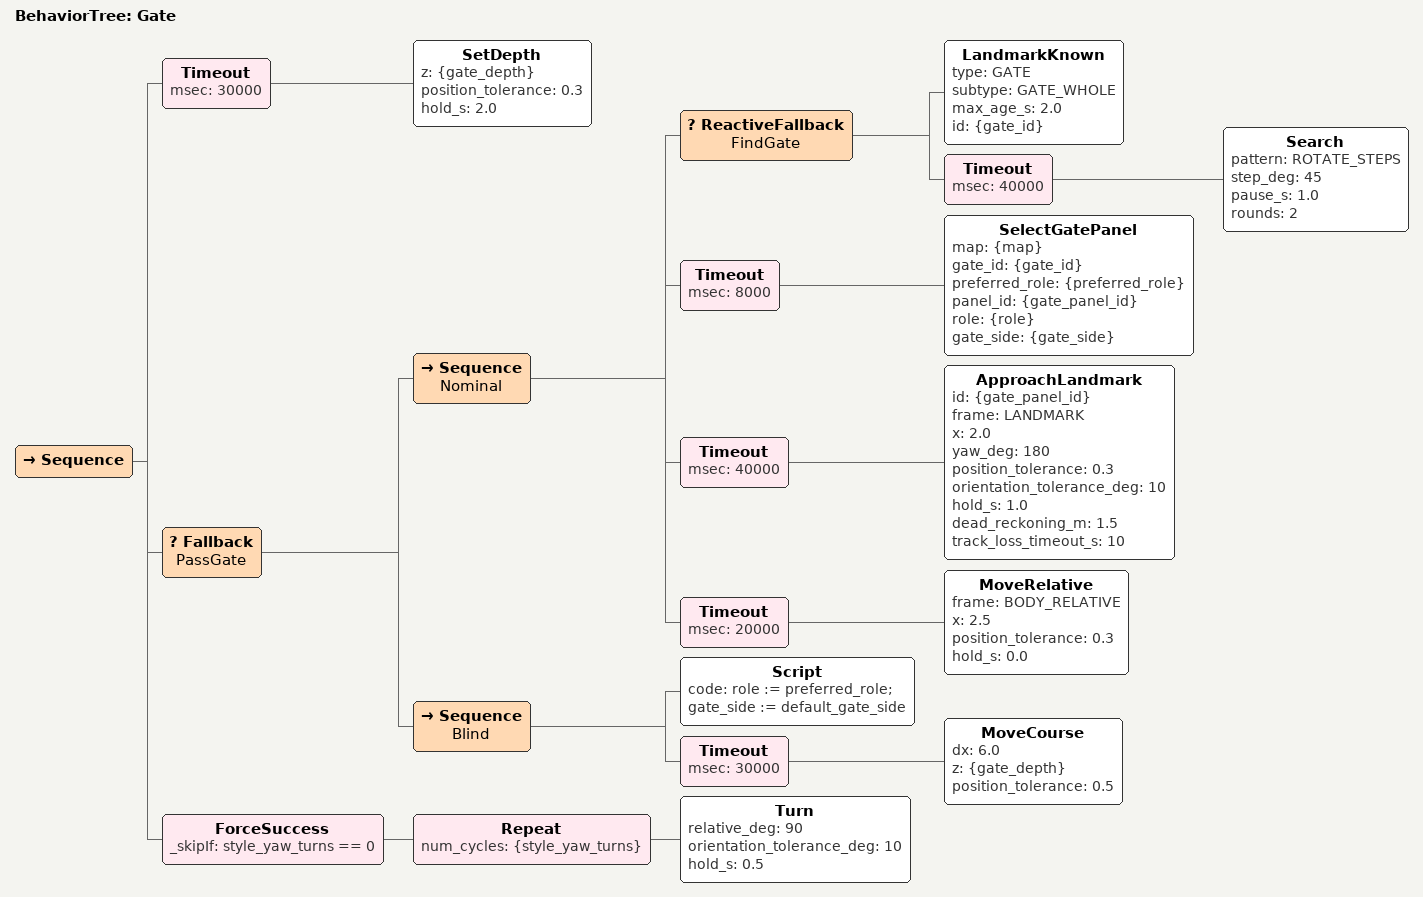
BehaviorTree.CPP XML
<?xml version="1.0"?>
<!-- RoboSub task subtree, included by ../main.xml. Plan section: gate. -->
<root BTCPP_format="4">
  <BehaviorTree ID="Gate">
    <Sequence>
      <Timeout msec="30000">
        <SetDepth z="{gate_depth}" position_tolerance="0.3" hold_s="2.0"/>
      </Timeout>
      <Fallback name="PassGate">
        <Sequence name="Nominal">
          <ReactiveFallback name="FindGate">
            <LandmarkKnown type="GATE" subtype="GATE_WHOLE" max_age_s="2.0" id="{gate_id}"/>
            <Timeout msec="40000">
              <Search pattern="ROTATE_STEPS" step_deg="45" pause_s="1.0" rounds="2"/>
            </Timeout>
          </ReactiveFallback>
          <Timeout msec="8000">
            <SelectGatePanel map="{map}" gate_id="{gate_id}" preferred_role="{preferred_role}"
                             panel_id="{gate_panel_id}" role="{role}" gate_side="{gate_side}"/>
          </Timeout>
          <Timeout msec="40000">
            <ApproachLandmark id="{gate_panel_id}" frame="LANDMARK" x="2.0" yaw_deg="180"
                              position_tolerance="0.3" orientation_tolerance_deg="10" hold_s="1.0"
                              dead_reckoning_m="1.5" track_loss_timeout_s="10"/>
          </Timeout>
          <Timeout msec="20000">
            <MoveRelative frame="BODY_RELATIVE" x="2.5" position_tolerance="0.3" hold_s="0.0"/>
          </Timeout>
        </Sequence>
        <Sequence name="Blind">
          <Script code="role := preferred_role; gate_side := default_gate_side"/>
          <Timeout msec="30000">
            <MoveCourse dx="6.0" z="{gate_depth}" position_tolerance="0.5"/>
          </Timeout>
        </Sequence>
      </Fallback>
      <ForceSuccess _skipIf="style_yaw_turns == 0">
        <Repeat num_cycles="{style_yaw_turns}">
          <Turn relative_deg="90" orientation_tolerance_deg="10" hold_s="0.5"/>
        </Repeat>
      </ForceSuccess>
    </Sequence>
  </BehaviorTree>
</root>
